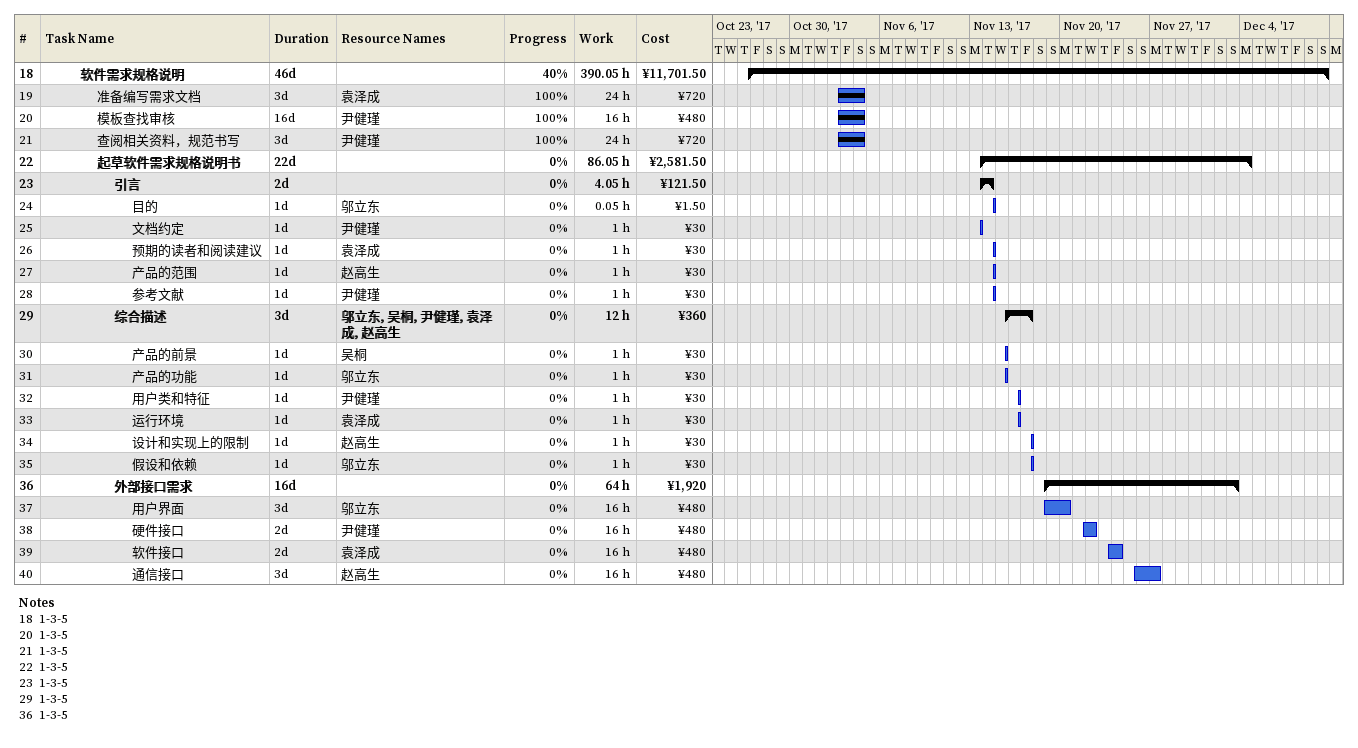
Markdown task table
| ID | Level | Task | Duration | Start | Finish | Resources | % complete | Work (h) | Cost (¥) |
|---|---|---|---|---|---|---|---|---|---|
| 18 | 3 | **软件需求规格说明** | 46d | 2017-10-26 | 2017-12-10 |  | 40 | 390.05 | 11701.50 |
| 19 | 4 | 准备编写需求文档 | 3d | 2017-11-02 | 2017-11-04 | 袁泽成 | 100 | 24 | 720 |
| 20 | 4 | 模板查找审核 | 16d | 2017-11-02 | 2017-11-04 | 尹健瑾 | 100 | 16 | 480 |
| 21 | 4 | 查阅相关资料，规范书写 | 3d | 2017-11-02 | 2017-11-04 | 尹健瑾 | 100 | 24 | 720 |
| 22 | 4 | **起草软件需求规格说明书** | 22d | 2017-11-13 | 2017-12-04 |  | 0 | 86.05 | 2581.50 |
| 23 | 5 | **引言** | 2d | 2017-11-13 | 2017-11-14 |  | 0 | 4.05 | 121.50 |
| 24 | 6 | 目的 | 1d | 2017-11-14 | 2017-11-14 | 邬立东 | 0 | 0.05 | 1.50 |
| 25 | 6 | 文档约定 | 1d | 2017-11-13 | 2017-11-13 | 尹健瑾 | 0 | 1 | 30 |
| 26 | 6 | 预期的读者和阅读建议 | 1d | 2017-11-14 | 2017-11-14 | 袁泽成 | 0 | 1 | 30 |
| 27 | 6 | 产品的范围 | 1d | 2017-11-14 | 2017-11-14 | 赵高生 | 0 | 1 | 30 |
| 28 | 6 | 参考文献 | 1d | 2017-11-14 | 2017-11-14 | 尹健瑾 | 0 | 1 | 30 |
| 29 | 5 | **综合描述** | 3d | 2017-11-15 | 2017-11-17 | 邬立东, 吴桐, 尹健瑾, 袁泽成, 赵高生 | 0 | 12 | 360 |
| 30 | 6 | 产品的前景 | 1d | 2017-11-15 | 2017-11-15 | 吴桐 | 0 | 1 | 30 |
| 31 | 6 | 产品的功能 | 1d | 2017-11-15 | 2017-11-15 | 邬立东 | 0 | 1 | 30 |
| 32 | 6 | 用户类和特征 | 1d | 2017-11-16 | 2017-11-16 | 尹健瑾 | 0 | 1 | 30 |
| 33 | 6 | 运行环境 | 1d | 2017-11-16 | 2017-11-16 | 袁泽成 | 0 | 1 | 30 |
| 34 | 6 | 设计和实现上的限制 | 1d | 2017-11-17 | 2017-11-17 | 赵高生 | 0 | 1 | 30 |
| 35 | 6 | 假设和依赖 | 1d | 2017-11-17 | 2017-11-17 | 邬立东 | 0 | 1 | 30 |
| 36 | 5 | **外部接口需求** | 16d | 2017-11-18 | 2017-12-03 |  | 0 | 64 | 1920 |
| 37 | 6 | 用户界面 | 3d | 2017-11-18 | 2017-11-20 | 邬立东 | 0 | 16 | 480 |
| 38 | 6 | 硬件接口 | 2d | 2017-11-21 | 2017-11-22 | 尹健瑾 | 0 | 16 | 480 |
| 39 | 6 | 软件接口 | 2d | 2017-11-23 | 2017-11-24 | 袁泽成 | 0 | 16 | 480 |
| 40 | 6 | 通信接口 | 3d | 2017-11-25 | 2017-11-27 | 赵高生 | 0 | 16 | 480 |

Notes
- 18: 1-3-5
- 20: 1-3-5
- 21: 1-3-5
- 22: 1-3-5
- 23: 1-3-5
- 29: 1-3-5
- 36: 1-3-5
